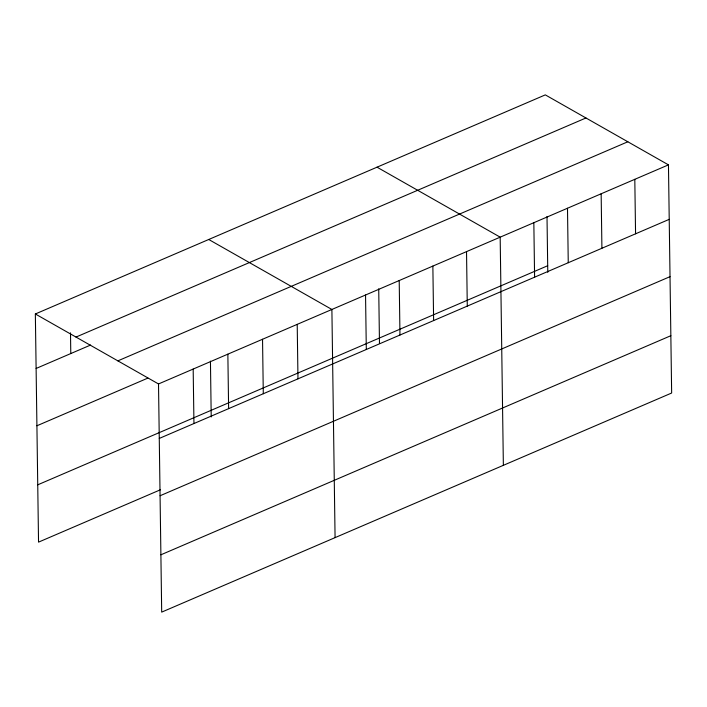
<?xml version="1.0" encoding="UTF-8"?>
<svg xmlns="http://www.w3.org/2000/svg" width="707" height="707" viewBox="0 0 707 707"><rect width="100%" height="100%" fill="white"/><g stroke="black" fill="none" stroke-linecap="round" stroke-linejoin="round"><path stroke-width="1.06" d="M35.35 313.979L545.309 94.879L668.46 164.864L671.65 393.021L161.691 612.121L158.509 383.954L35.35 313.979L38.54 542.136L160.401 489.783M75.994 337.071L585.953 117.972M36.11 368.462L90.602 345.043M117.866 360.862L627.825 141.771M36.914 425.773L147.878 378.095M158.509 383.954L668.46 164.864M37.736 484.825L547.695 265.726M159.269 438.437L669.229 219.347M160.065 495.757L670.024 276.658M160.896 554.801L670.846 335.71M377.025 167.179L500.176 237.163L503.366 465.321M208.733 239.487L331.892 309.463L335.074 537.629M634.806 179.322L635.566 233.805M601.153 193.78L601.913 248.263M567.491 208.247L568.251 262.721M547.006 216.519L547.784 272.345M533.838 222.705L534.598 277.188M466.523 251.621L467.283 306.104M432.861 266.088L433.621 320.563M399.208 280.546L399.968 335.03M378.722 288.818L379.482 343.54M365.546 295.005L366.306 349.488M297.214 324.363L297.974 378.846M262.536 339.263L263.296 393.746M227.857 354.163L228.617 408.646M210.439 361.118L211.216 416.944M193.179 369.063L193.948 423.537M70.497 332.856L70.788 353.562"/></g></svg>
